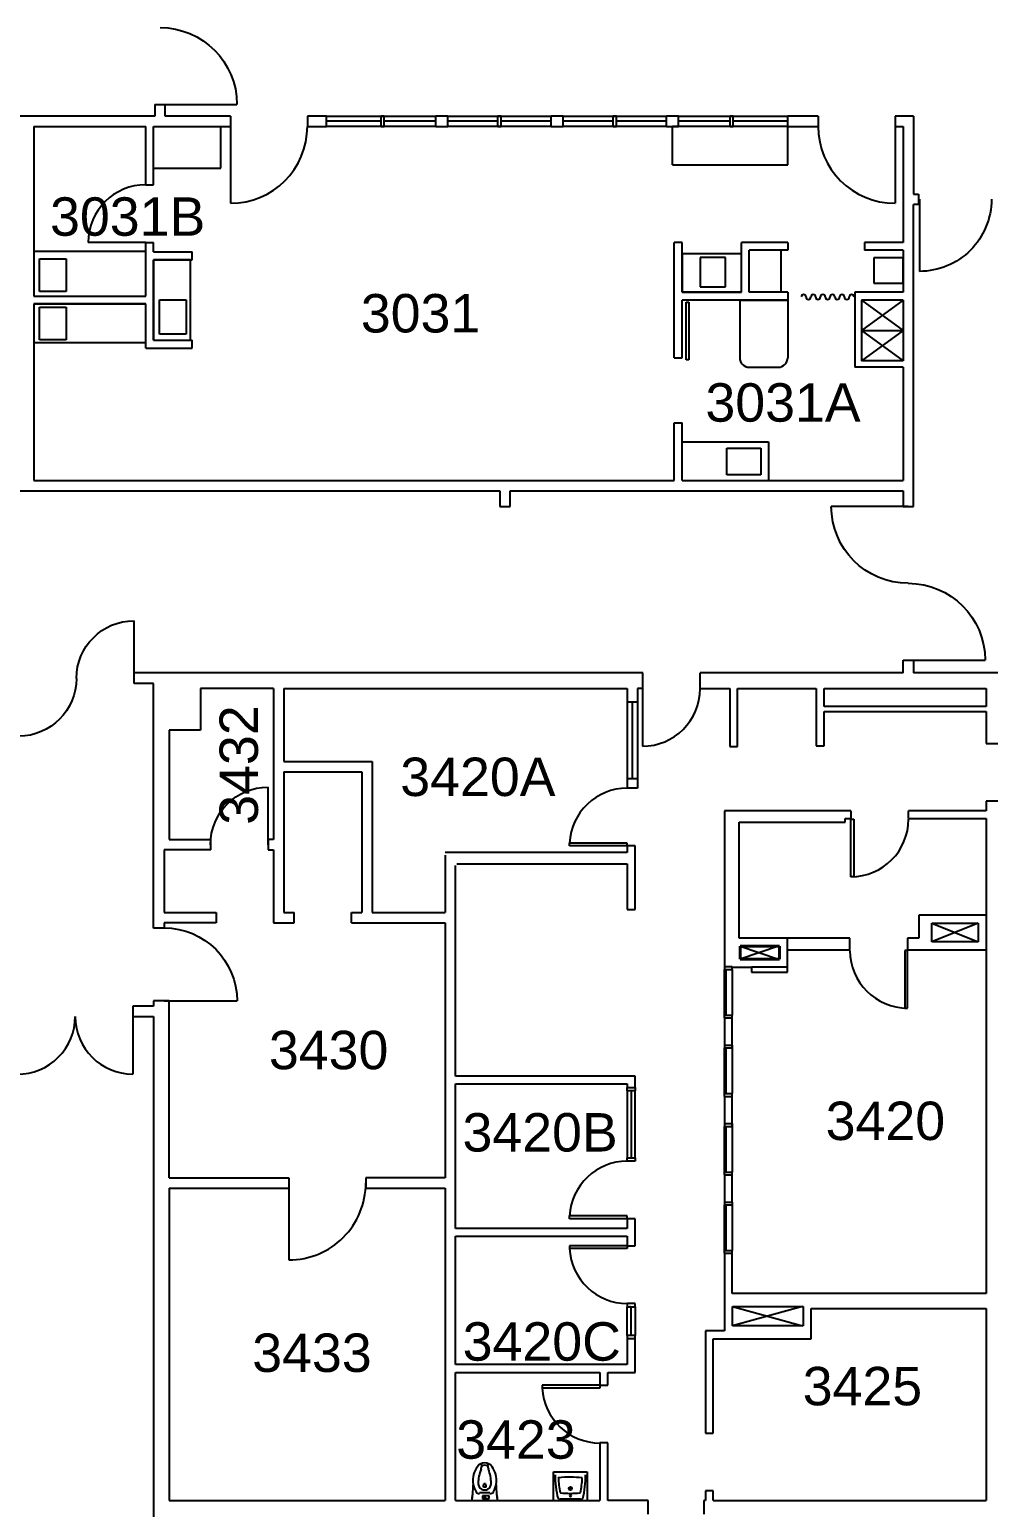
# Model space of a CAD drawing. Extents: x 338 to 7662, y 1527 to 4766.
# Drawn here: x 4682 to 5281, y 2449 to 3372 of the extents above; entities that cross this region are included whole.
import ezdxf

# ---------------------------------------------------------------- set-up
doc = ezdxf.new("R2010")
doc.units = 0
doc.header["$LTSCALE"] = 150
doc.header["$MEASUREMENT"] = 0
doc.layers.get('0').update_dxf_attribs({"linetype": 'CONTINUOUS'})
for name, color, linetype in [('A-ANNO-TX192', 4, 'CONTINUOUS'), ('A-DOOR', 2, 'CONTINUOUS'), ('A-FLOR-CASE', 3, 'CONTINUOUS'), ('A-FLOR-PFIX', 2, 'CONTINUOUS'), ('A-GLAZ', 2, 'CONTINUOUS'), ('A-GLAZ-SILL', 1, 'CONTINUOUS'), ('A-SHFT', 1, 'CONTINUOUS'), ('A-WALL-FULL', 6, 'CONTINUOUS')]:
    doc.layers.add(name, color=color, linetype=linetype)
doc.layers.add('A-WALL', color=1, linetype='CONTINUOUS', lineweight=40)
doc.layers.add('E-A-DOOR', color=2, linetype='CONTINUOUS', lineweight=9)
doc.styles.add('ARIAL', font='arial.ttf')

# ---------------------------------------------------------------- blocks, each defined once
blk = doc.blocks.new('dr-48')
blk.add_line((0, 0), (0, 48.04))
blk.add_arc((-0.08, -0.03), 48.08, 0.04232, 89.90518)
blk = doc.blocks.new('dr-36')
blk.add_line((0, 0), (0, 36.06))
blk.add_arc((-0.1, -0.04), 36.1, 0.06887, 89.83373)

msp = doc.modelspace()

# ---------------------------------------------------------------- linework, layer by layer
at = {"layer": 'A-DOOR'}
for p, q in [((4807.75, 3311.5), (4807.75, 3263.5)), ((5222.75, 3311.5), (5222.75, 3263.5)), ((5238, 3266), (5238, 3221)), ((4754.88, 3239.12), (4718.88, 3239.12)), ((5092.26, 3165.81), (5092.26, 3201.81)), ((5092.26, 3201.81), (5094.01, 3201.81)), ((5094.01, 3201.81), (5094.01, 3165.81)), ((5094.01, 3165.81), (5092.26, 3165.81)), ((5065, 2960.5), (5065, 2924.5)), ((4831.25, 2863), (4831.25, 2899)), ((5195.19, 2879), (5196.94, 2879)), ((5195.19, 2843), (5195.19, 2879)), ((5196.94, 2879), (5196.94, 2843)), ((5055.5, 2864), (5019.48, 2864)), ((5019.48, 2862.25), (5019.48, 2864)), ((5055.5, 2862.25), (5019.48, 2862.25)), ((5055.5, 2862.25), (5055.5, 2864)), ((5230.6, 2797), (5228.85, 2797)), ((5228.85, 2797), (5228.85, 2761)), ((5230.6, 2761), (5230.6, 2796.88)), ((4766.25, 2765.5), (4811.85, 2765.5)), ((5228.85, 2761), (5230.6, 2761)), ((4746.75, 2755.75), (4746.75, 2719.75)), ((4844.25, 2651.75), (4844.25, 2603.75)), ((5055.5, 2631.19), (5019.49, 2631.19)), ((5019.49, 2629.44), (5019.49, 2631.19)), ((5055.5, 2629.44), (5055.5, 2631.19)), ((5055.5, 2629.44), (5019.49, 2629.44)), ((5019.49, 2612.56), (5019.49, 2610.81)), ((5055.5, 2612.56), (5019.49, 2612.56)), ((5055.5, 2612.56), (5055.5, 2610.81)), ((5055.5, 2610.81), (5019.49, 2610.81)), ((5002.48, 2525.5), (5002.48, 2523.75)), ((5038.5, 2525.5), (5002.48, 2525.5)), ((5038.5, 2523.75), (5002.48, 2523.75)), ((5038.5, 2525.5), (5038.5, 2523.75))]:
    msp.add_line(p, q, dxfattribs=at)
at = {"layer": 'A-DOOR', "color": 7, "lineweight": 25}
msp.add_line((5196.94, 2843), (5195.19, 2843), dxfattribs=at)
at = {"layer": 'A-DOOR'}
for centre, radius, start, end in [((4807.75, 3311.5), 48, 270, 0), ((5222.75, 3311.5), 48, 180, 270), ((4754.88, 3239.12), 36, 90, 180), ((5165.67, 3205.01), 1.5, 0, 180), ((5168.67, 3205.01), 1.5, 180, 0), ((5171.67, 3205.01), 1.5, 0, 180), ((5174.67, 3205.01), 1.5, 180, 0), ((5177.67, 3205.01), 1.5, 0, 180), ((5180.67, 3205.01), 1.5, 180, 0), ((5183.67, 3205.01), 1.5, 0, 180), ((5186.67, 3205.01), 1.5, 180, 0), ((5189.67, 3205.01), 1.5, 0, 180), ((5192.67, 3205.01), 1.5, 180, 0), ((5195.67, 3205.01), 1.5, 0, 180), ((5055.5, 2862.25), 36.07, 90, 177.21884), ((5195.19, 2879), 36, 270, 0), ((5230.6, 2797), 36, 180, 270), ((5055.5, 2629.38), 36.05, 90, 177.13256), ((5055.5, 2612.62), 36.05, 182.86744, 270), ((5038.5, 2525.5), 36.07, 182.78116, 270)]:
    msp.add_arc(centre, radius, start, end, dxfattribs=at)
at = {"layer": 'A-DOOR', "extrusion": (0, 0, -1)}
for centre, major_axis, start_param, end_param in [((5238, 3266), (-31.82, 31.82), 2.356194, 3.926991), ((4831.25, 2863), (25.46, 25.46), 3.926991, 5.497787), ((4766.25, 2765.5), (32.24, 32.24), 5.497787, 7.068583)]:
    msp.add_ellipse(centre, major_axis=major_axis, ratio=1, start_param=start_param, end_param=end_param, dxfattribs=at)
at = {"layer": 'A-DOOR'}
for centre, major_axis, start_param, end_param in [((5065, 2960.5), (25.46, 25.46), 3.926991, 5.497787), ((4674.75, 2755.75), (-25.46, 25.46), 2.356194, 3.926991), ((4746.75, 2755.75), (-25.46, 25.46), 0.785398, 2.356194), ((4844.25, 2651.75), (-33.94, 33.94), 2.356194, 3.926991)]:
    msp.add_ellipse(centre, major_axis=major_axis, ratio=1, start_param=start_param, end_param=end_param, dxfattribs=at)
at = {"layer": 'A-FLOR-CASE', "linetype": 'Continuous'}
for p, q in [((4759.75, 3285.5), (4759.75, 3311.5)), ((4759.75, 3311.5), (4801.75, 3311.5)), ((5155.75, 3311.5), (5083.75, 3311.5)), ((4685, 3233.5), (4685, 3205.56)), ((4754.88, 3205.56), (4754.88, 3233.12)), ((5089.75, 3232), (5089.75, 3208)), ((5126.88, 3208), (5126.88, 3232)), ((4782.75, 3228.25), (4759.75, 3228.25)), ((4759.75, 3228.25), (4759.75, 3178)), ((4685, 3205.56), (4754.88, 3205.56)), ((5089.75, 3208), (5126.88, 3208)), ((5125.75, 3203.12), (5155.75, 3203.12)), ((4754.88, 3200.69), (4685, 3200.69)), ((4685, 3200.69), (4685, 3176.69)), ((4754.88, 3176.69), (4754.88, 3200.69)), ((4759.75, 3178), (4782.75, 3178))]:
    msp.add_line(p, q, dxfattribs=at)
at = {"layer": 'A-FLOR-CASE'}
for p, q in [((4801.75, 3285.5), (4801.75, 3311.5)), ((5083.75, 3287.5), (5083.75, 3311.5)), ((5155.75, 3287.5), (5155.75, 3311.5)), ((4759.75, 3285.5), (4801.75, 3285.5)), ((5083.75, 3287.5), (5155.75, 3287.5)), ((4754.88, 3233.5), (4685, 3233.5)), ((5126.88, 3232), (5089.75, 3232)), ((5151.75, 3208), (5151.75, 3234.25)), ((4782.75, 3178), (4782.75, 3228.25)), ((5125.75, 3203.12), (5125.75, 3167.12)), ((5155.75, 3203.12), (5155.75, 3167.12)), ((4685, 3176.69), (4754.88, 3176.69)), ((5131.75, 3161.12), (5149.75, 3161.12)), ((5089.75, 3114.5), (5143.75, 3114.5)), ((5143.75, 3114.5), (5143.75, 3090.5))]:
    msp.add_line(p, q, dxfattribs=at)
for centre, start, end in [((5131.75, 3167.12), 180, 270), ((5149.75, 3167.12), 270, 0)]:
    msp.add_arc(centre, 6, start, end, dxfattribs=at)
at = {"layer": 'A-FLOR-PFIX'}
for p, q in [((4688.38, 3228.75), (4705.04, 3228.75)), ((4688.38, 3208.38), (4688.38, 3228.75)), ((4705.04, 3228.75), (4705.04, 3208.38)), ((5101.06, 3229.67), (5101.06, 3211.34)), ((5116.89, 3229.67), (5101.06, 3229.67)), ((5116.89, 3211.34), (5116.89, 3229.67)), ((5227.75, 3229.45), (5209.43, 3229.45)), ((5209.43, 3229.45), (5209.43, 3213.62)), ((5227.75, 3213.62), (5227.75, 3229.45)), ((5101.06, 3211.34), (5116.89, 3211.34)), ((5209.43, 3213.62), (5227.75, 3213.62)), ((4705.04, 3208.38), (4688.38, 3208.38)), ((4763.48, 3203.24), (4780.13, 3203.24)), ((4763.48, 3181.87), (4763.48, 3203.24)), ((4780.13, 3203.24), (4780.13, 3181.87)), ((4688.38, 3198.61), (4705.04, 3198.61)), ((4688.38, 3178.24), (4688.38, 3198.61)), ((4705.04, 3198.61), (4705.04, 3178.24)), ((4705.04, 3178.24), (4688.38, 3178.24)), ((4780.13, 3181.87), (4763.48, 3181.87)), ((5117.67, 3093.98), (5117.67, 3110.64)), ((5117.67, 3110.64), (5139.04, 3110.64)), ((5139.04, 3110.64), (5139.04, 3093.98)), ((5139.04, 3093.98), (5117.67, 3093.98)), ((4965.91, 2464.16), (4967.09, 2464.16)), ((5009.56, 2453.5), (5009.56, 2471.5)), ((5009.56, 2471.5), (5030.44, 2471.5)), ((5030.44, 2471.5), (5030.44, 2453.5)), ((4958.62, 2453.5), (4958.62, 2455)), ((4958.63, 2453.5), (4958.63, 2455)), ((4958.63, 2453.5), (4958.63, 2455)), ((4958.94, 2458.59), (4958.7, 2455)), ((4958.71, 2455), (4958.89, 2457.14)), ((4958.71, 2455), (4958.89, 2457.14)), ((4963.34, 2458.32), (4963.34, 2457.93)), ((4969.69, 2458.32), (4963.34, 2458.32)), ((4969.38, 2456.47), (4965.06, 2456.47)), ((4965.06, 2456.47), (4965.06, 2455)), ((4965.06, 2455), (4965.06, 2454.75)), ((4965.06, 2454.75), (4969.38, 2454.75)), ((4967.34, 2461.8), (4965.66, 2461.8)), ((4969.38, 2455), (4969.38, 2456.47)), ((4969.38, 2454.75), (4969.38, 2455)), ((4969.69, 2457.93), (4969.69, 2458.32)), ((4974.3, 2455), (4974.06, 2458.59)), ((4974.11, 2457.14), (4974.29, 2455)), ((4974.11, 2457.14), (4974.29, 2455)), ((4974.38, 2455), (4974.38, 2453.5)), ((4974.38, 2455), (4974.38, 2453.5)), ((4974.38, 2455), (4974.38, 2453.5)), ((5026.41, 2454.34), (5013.59, 2454.34))]:
    msp.add_line(p, q, dxfattribs=at)
msp.add_circle((5020, 2461), 1, dxfattribs=at)
for centre, radius, start, end in [((4973.59, 2466.09), 14.47, 138.32453, 181.58242), ((4973.59, 2466.09), 14.47, 138.32453, 181.58242), ((4963.86, 2474.75), 1.45, 94.60166, 138.32453), ((4963.86, 2474.75), 1.45, 94.60166, 138.32453), ((4963.86, 2474.75), 1.45, 125.32328, 138.32453), ((4963.86, 2474.75), 1.45, 110.62236, 119.94576), ((4966.5, 2472.26), 4.8, 54.96388, 125.03612), ((4966.5, 2472.26), 4.8, 54.96388, 125.03612), ((4963.91, 2475.44), 0.75, 0.41745, 86.31952), ((4958.39, 2475.4), 6.26, 338.0418, 0.41745), ((4966.5, 2472.15), 3.41, 57.11334, 122.88666), ((4966.5, 2472.15), 3.41, 57.11334, 122.88666), ((4969.09, 2475.44), 0.75, 93.68048, 179.58255), ((4974.61, 2475.4), 6.26, 179.58255, 201.9582), ((4969.14, 2474.75), 1.45, 41.67547, 85.39834), ((4969.14, 2474.75), 1.45, 41.67547, 85.39834), ((4969.14, 2474.75), 1.45, 60.05424, 69.37764), ((4969.14, 2474.75), 1.45, 41.67547, 54.67672), ((4959.41, 2466.09), 14.47, 358.41758, 41.67547), ((4959.41, 2466.09), 14.47, 358.41758, 41.67547), ((5124.08, 2451.18), 165.3, 175.55326, 177.9346), ((5124.08, 2451.18), 165.3, 175.55326, 177.9346), ((4973.1, 2466.07), 13.98, 181.58242, 188.54006), ((4973.1, 2466.07), 13.98, 181.58242, 188.54006), ((4973.1, 2466.07), 13.98, 188.54006, 210.77606), ((4986.43, 2464.1), 23.96, 158.0418, 179.81669), ((4966.5, 2464.16), 4.04, 179.81669, 0.18331), ((4970.74, 2462.46), 5.12, 163.40052, 187.42472), ((4962.26, 2462.46), 5.12, 352.57528, 16.59948), ((4946.57, 2464.1), 23.96, 0.18331, 21.9582), ((4959.9, 2466.07), 13.98, 329.22394, 351.45994), ((4959.9, 2466.07), 13.98, 351.45994, 358.41758), ((4959.9, 2466.07), 13.98, 351.45994, 358.41758), ((4808.92, 2451.18), 165.3, 2.0654, 4.44674), ((4808.92, 2451.18), 165.3, 2.0654, 4.44674), ((5067.95, 2469.23), 57.51, 179.74512, 194.60623), ((5012.64, 2467.66), 0.149, 68.1692, 182.68462), ((5069.95, 2470.35), 57.52, 182.68462, 191.94954), ((5019.85, 2381.23), 86.86, 84.99706, 94.72444), ((4970.01, 2470.36), 57.52, 348.08011, 357.21191), ((5026.91, 2467.59), 0.55, 357.21191, 18.46123), ((4972.05, 2469.23), 57.51, 345.39325, 0.2539), ((5124.08, 2451.18), 165.3, 177.1767, 177.42912), ((5124.08, 2451.18), 165.3, 175.74316, 176.15545), ((4962.91, 2460), 2.11, 210.77606, 281.8023), ((4966.5, 2454.97), 0.75, 2.30315, 177.4437), ((4970.1, 2460), 2.11, 258.89433, 329.22394), ((4808.92, 2451.18), 165.3, 3.84455, 4.25684), ((4808.92, 2451.18), 165.3, 2.57088, 2.8233), ((5013.59, 2456.72), 2.38, 237.13469, 270), ((5013.88, 2458.44), 0.199, 180, 270), ((5019.67, 2533.03), 75.02, 265.57315, 274.8899), ((5020, 2461), 0.625, 0, 180), ((5020, 2461), 0.625, 180, 0), ((5020, 2456.73), 0.61, 0, 180), ((5020, 2456.73), 0.61, 180, 0), ((5026.05, 2458.53), 0.241, 273.28373, 348.08011), ((5026.41, 2456.72), 2.38, 270, 302.85205)]:
    msp.add_arc(centre, radius, start, end, dxfattribs=at)
at = {"layer": 'A-GLAZ'}
for p, q in [((4901.75, 3314.75), (4867.75, 3314.75)), ((4901.75, 3311.5), (4901.75, 3318)), ((4903.75, 3318), (4901.75, 3318)), ((4903.75, 3311.5), (4903.75, 3318)), ((4936, 3314.75), (4903.75, 3314.75)), ((4936, 3311.5), (4936, 3318)), ((4943.5, 3318), (4936, 3318)), ((4943.5, 3311.5), (4943.5, 3318)), ((4974.75, 3314.75), (4943.5, 3314.75)), ((4974.75, 3311.5), (4974.75, 3318)), ((4976.75, 3318), (4974.75, 3318)), ((4976.75, 3311.5), (4976.75, 3318)), ((5008, 3314.75), (4976.75, 3314.75)), ((5015.5, 3318), (5008, 3318)), ((5008, 3311.5), (5008, 3318)), ((5015.5, 3311.5), (5015.5, 3318)), ((5046.75, 3314.75), (5015.5, 3314.75)), ((5046.75, 3311.5), (5046.75, 3318)), ((5048.75, 3318), (5046.75, 3318)), ((5048.75, 3311.5), (5048.75, 3318)), ((5080, 3314.75), (5048.75, 3314.75)), ((5087.5, 3318), (5080, 3318)), ((5080, 3311.5), (5080, 3318)), ((5087.5, 3311.5), (5087.5, 3318)), ((5119.75, 3314.75), (5087.5, 3314.75)), ((5119.75, 3311.5), (5119.75, 3318)), ((5121.75, 3318), (5119.75, 3318)), ((5121.75, 3311.5), (5121.75, 3318)), ((5155.75, 3314.75), (5121.75, 3314.75)), ((4901.75, 3311.5), (4903.75, 3311.5)), ((4936, 3311.5), (4943.5, 3311.5)), ((4974.75, 3311.5), (4976.75, 3311.5)), ((5008, 3311.5), (5015.5, 3311.5)), ((5046.75, 3311.5), (5048.75, 3311.5)), ((5080, 3311.5), (5087.5, 3311.5)), ((5119.75, 3311.5), (5121.75, 3311.5)), ((5058.75, 2904.07), (5058.75, 2952.07)), ((5116.25, 2786.88), (5121.12, 2786.88)), ((5116.25, 2786.88), (5116.25, 2785.12)), ((5121.12, 2785.12), (5121.12, 2786.88)), ((5116.25, 2785.12), (5121.12, 2785.12)), ((5117.38, 2756.62), (5117.38, 2785.12)), ((5116.25, 2756.62), (5121.12, 2756.62)), ((5116.25, 2754.88), (5116.25, 2756.62)), ((5116.25, 2754.88), (5121.12, 2754.88)), ((5121.12, 2754.88), (5121.12, 2756.62)), ((5116.25, 2737.88), (5121.12, 2737.88)), ((5116.25, 2737.88), (5116.25, 2736.12)), ((5116.25, 2736.12), (5121.12, 2736.12)), ((5117.38, 2707.62), (5117.38, 2736.12)), ((5121.12, 2737.88), (5121.12, 2736.12)), ((5055.5, 2711.44), (5060.38, 2711.44)), ((5055.5, 2711.44), (5060.38, 2711.44)), ((5055.5, 2709.44), (5055.5, 2711.44)), ((5060.38, 2709.44), (5055.5, 2709.44)), ((5057.94, 2709.44), (5057.94, 2667.44)), ((5060.38, 2711.44), (5060.38, 2709.44)), ((5116.25, 2707.62), (5121.12, 2707.62)), ((5116.25, 2705.88), (5116.25, 2707.62)), ((5116.25, 2705.88), (5121.12, 2705.88)), ((5121.12, 2705.88), (5121.12, 2707.62)), ((5116.25, 2688.88), (5121.12, 2688.88)), ((5116.25, 2688.88), (5116.25, 2687.12)), ((5116.25, 2687.12), (5121.12, 2687.12)), ((5117.38, 2658.62), (5117.38, 2687.12)), ((5121.12, 2688.88), (5121.12, 2687.12)), ((5055.5, 2667.44), (5060.38, 2667.44)), ((5055.5, 2665.44), (5055.5, 2667.44)), ((5060.38, 2667.44), (5060.38, 2665.44)), ((5060.38, 2665.44), (5055.5, 2665.44)), ((5116.25, 2658.62), (5121.12, 2658.62)), ((5116.25, 2656.88), (5116.25, 2658.62)), ((5121.12, 2656.88), (5121.12, 2658.62)), ((5116.25, 2656.88), (5121.12, 2656.88)), ((5116.25, 2639.88), (5121.12, 2639.88)), ((5116.25, 2639.88), (5116.25, 2638.12)), ((5121.12, 2639.88), (5121.12, 2638.12)), ((5116.25, 2638.12), (5121.12, 2638.12)), ((5117.38, 2609.62), (5117.38, 2638.12)), ((5116.25, 2609.62), (5121.12, 2609.62)), ((5116.25, 2607.88), (5116.25, 2609.62)), ((5116.25, 2607.88), (5121.12, 2607.88)), ((5121.12, 2607.88), (5121.12, 2609.62)), ((5060.38, 2576.56), (5055.5, 2576.56)), ((5055.5, 2576.56), (5055.5, 2574.56)), ((5060.38, 2574.56), (5060.38, 2576.56)), ((5055.5, 2574.56), (5060.38, 2574.56)), ((5057.94, 2556.56), (5057.94, 2574.56)), ((5060.38, 2556.56), (5055.5, 2556.56)), ((5055.5, 2556.56), (5055.5, 2554.56)), ((5060.38, 2554.56), (5060.38, 2556.56)), ((5060.38, 2554.56), (5055.5, 2554.56))]:
    msp.add_line(p, q, dxfattribs=at)
at = {"layer": 'A-GLAZ', "color": 8}
for p, q in [((5121.12, 2736.62), (5121.12, 2737.88)), ((5121.12, 2687.62), (5121.12, 2688.88)), ((5121.12, 2688.38), (5121.12, 2688.88))]:
    msp.add_line(p, q, dxfattribs=at)
at = {"layer": 'A-GLAZ-SILL'}
for p, q in [((4867.75, 3318), (4936, 3318)), ((4943.5, 3318), (5008, 3318)), ((5015.5, 3318), (5080, 3318)), ((5087.5, 3318), (5155.75, 3318)), ((4936, 3311.5), (4867.75, 3311.5)), ((5008, 3311.5), (4943.5, 3311.5)), ((5080, 3311.5), (5015.5, 3311.5)), ((5155.75, 3311.5), (5087.5, 3311.5)), ((5055.5, 2952.07), (5055.5, 2904.07)), ((5062, 2952.07), (5062, 2904.07)), ((5116.25, 2756.62), (5116.25, 2785.12)), ((5121.12, 2785.12), (5121.12, 2756.62)), ((5116.25, 2707.62), (5116.25, 2736.12)), ((5121.12, 2736.12), (5121.12, 2707.62)), ((5055.5, 2709.44), (5055.5, 2667.44)), ((5060.38, 2667.44), (5060.38, 2709.44)), ((5116.25, 2658.62), (5116.25, 2687.12)), ((5121.12, 2687.12), (5121.12, 2658.62)), ((5116.25, 2609.62), (5116.25, 2638.12)), ((5121.12, 2638.12), (5121.12, 2609.62)), ((5055.5, 2556.56), (5055.5, 2574.56)), ((5060.38, 2574.56), (5060.38, 2556.56))]:
    msp.add_line(p, q, dxfattribs=at)
at = {"layer": 'A-SHFT'}
for p, q in [((5201.75, 3203.12), (5227.75, 3184.12)), ((5227.75, 3203.12), (5201.75, 3184.12)), ((5201.75, 3184.12), (5227.75, 3184.12)), ((5227.75, 3184.12), (5201.75, 3165.12)), ((5201.75, 3184.12), (5227.75, 3165.12)), ((5274.75, 2814.12), (5245.75, 2802.38)), ((5245.75, 2814.12), (5274.75, 2802.38)), ((5150, 2799.62), (5126.13, 2791.62)), ((5126.13, 2799.62), (5150, 2791.62)), ((5165, 2574.62), (5121.25, 2562.62)), ((5121.25, 2574.62), (5165, 2562.62))]:
    msp.add_line(p, q, dxfattribs=at)
at = {"layer": 'A-WALL', "color": 10}
for p, q in [((5126.13, 2791.62), (5126.13, 2799.62)), ((5126.13, 2799.62), (5150.6, 2799.62)), ((5150.6, 2799.62), (5150.6, 2791.62)), ((5150.6, 2791.62), (5126.13, 2791.62))]:
    msp.add_line(p, q, dxfattribs=at)
at = {"layer": 'A-WALL-FULL'}
for p, q in [((4760.5, 3325.25), (4760.5, 3318)), ((4760.5, 3325.25), (4767, 3325.25)), ((4767, 3318), (4767, 3325.25)), ((4760.5, 3318), (4672, 3318)), ((4807.75, 3318), (4767, 3318)), ((4807.75, 3318), (4807.75, 3311.5)), ((4855.75, 3318), (4855.75, 3311.5)), ((4867.75, 3318), (4855.75, 3318)), ((4867.75, 3311.5), (4867.75, 3318)), ((5155.75, 3311.5), (5155.75, 3318)), ((5174.75, 3318), (5155.75, 3318)), ((5174.75, 3318), (5174.75, 3311.5)), ((5222.75, 3318), (5222.75, 3311.5)), ((5234.25, 3318), (5222.75, 3318)), ((5234.25, 3318), (5234.25, 3269.25)), ((4685, 3311.5), (4754.88, 3311.5)), ((4685, 3311.5), (4685, 3205.56)), ((4754.88, 3275.12), (4754.88, 3311.5)), ((4759.75, 3311.5), (4807.75, 3311.5)), ((4759.75, 3275.12), (4759.75, 3311.5)), ((4855.75, 3311.5), (4867.75, 3311.5)), ((5155.75, 3311.5), (5174.75, 3311.5)), ((5222.75, 3311.5), (5227.75, 3311.5)), ((5227.75, 3311.5), (5227.75, 3239.12)), ((4754.88, 3275.12), (4759.75, 3275.12)), ((5234.25, 3269.25), (5237.5, 3269.25)), ((5237.5, 3269.25), (5237.5, 3262.75)), ((5234.25, 3074.25), (5234.25, 3262.75)), ((5237.5, 3262.75), (5234.25, 3262.75)), ((4754.88, 3205.56), (4754.88, 3239.12)), ((4754.88, 3239.12), (4759.75, 3239.12)), ((4759.75, 3233.12), (4759.75, 3239.12)), ((5084.88, 3167.12), (5084.88, 3239.12)), ((5089.75, 3239.12), (5084.88, 3239.12)), ((5089.75, 3208), (5089.75, 3239.12)), ((5155.75, 3239.12), (5126.88, 3239.12)), ((5126.88, 3208), (5126.88, 3239.12)), ((5155.75, 3239.12), (5155.75, 3234.25)), ((5203.75, 3239.12), (5203.75, 3234.25)), ((5227.75, 3239.12), (5203.75, 3239.12)), ((4759.75, 3233.12), (4783.75, 3233.12)), ((4783.75, 3228.25), (4783.75, 3233.12)), ((5155.75, 3234.25), (5131.75, 3234.25)), ((5131.75, 3208), (5131.75, 3234.25)), ((5227.75, 3234.25), (5203.75, 3234.25)), ((5227.75, 3234.25), (5227.75, 3208)), ((4759.75, 3178), (4759.75, 3228.25)), ((4759.75, 3228.25), (4783.75, 3228.25)), ((4685, 3205.56), (4754.88, 3205.56)), ((5126.88, 3208), (5089.75, 3208)), ((5155.75, 3203.12), (5089.75, 3203.12)), ((5089.75, 3167.12), (5089.75, 3203.12)), ((5155.75, 3208), (5131.75, 3208)), ((5155.75, 3208), (5155.75, 3203.12)), ((5227.75, 3208), (5197.75, 3208)), ((5197.75, 3208), (5197.75, 3161.12)), ((5201.75, 3203.12), (5201.75, 3165.12)), ((5227.75, 3203.12), (5201.75, 3203.12)), ((5227.75, 3203.12), (5227.75, 3165.12)), ((4685, 3200.69), (4754.88, 3200.69)), ((4685, 3200.69), (4685, 3090.5)), ((4754.88, 3173.13), (4754.88, 3200.69)), ((4759.75, 3178), (4783.75, 3178)), ((4783.75, 3173.13), (4783.75, 3178)), ((4754.88, 3173.13), (4783.75, 3173.13)), ((5084.88, 3167.12), (5089.75, 3167.12)), ((5227.75, 3161.12), (5197.75, 3161.12)), ((5227.75, 3165.12), (5201.75, 3165.12)), ((5227.75, 3161.12), (5227.75, 3090.5)), ((5084.88, 3090.5), (5084.88, 3126.5)), ((5084.88, 3126.5), (5089.75, 3126.5)), ((5089.75, 3090.5), (5089.75, 3126.5)), ((4672, 3084), (4975.92, 3084)), ((4685, 3090.5), (5084.88, 3090.5)), ((4975.92, 3084), (4975.92, 3074.25)), ((4982.42, 3074.25), (4982.42, 3084)), ((4982.42, 3084), (5227.75, 3084)), ((5089.75, 3090.5), (5227.75, 3090.5)), ((5227.75, 3084), (5227.75, 3074.25)), ((4975.92, 3074.25), (4982.42, 3074.25)), ((5227.75, 3074.25), (5234.25, 3074.25)), ((5227.75, 2970.25), (5227.75, 2978.25)), ((5227.75, 2978.25), (5234.25, 2978.25)), ((5234.25, 2978.25), (5234.25, 2970.25)), ((5065.25, 2970.25), (4747.54, 2970.25)), ((4747.54, 2963.75), (4747.54, 2969.9)), ((4759.75, 2963.75), (4747.54, 2963.75)), ((4759.75, 2811), (4759.75, 2963.75)), ((5065.25, 2960.5), (5065.25, 2970.25)), ((5227.75, 2970.25), (5101, 2970.25)), ((5101, 2960.5), (5101, 2970.25)), ((5310, 2970.25), (5234.25, 2970.25)), ((4834.5, 2960.5), (4789, 2960.5)), ((4789, 2960.5), (4789, 2934.5)), ((4834.5, 2960.5), (4834.5, 2866.25)), ((4841, 2960.5), (4841, 2915)), ((4841, 2960.5), (5055.5, 2960.5)), ((5055.5, 2960.5), (5055.5, 2952.07)), ((5062, 2960.5), (5062, 2952.07)), ((5065.25, 2960.5), (5062, 2960.5)), ((5101, 2960.5), (5119.56, 2960.5)), ((5119.56, 2960.5), (5119.56, 2924.25)), ((5124.44, 2924.25), (5124.44, 2960.5)), ((5124.44, 2960.5), (5173.56, 2960.5)), ((5173.56, 2960.5), (5173.56, 2924.75)), ((5178.44, 2949.37), (5178.44, 2960.5)), ((5178.44, 2960.5), (5279.75, 2960.5)), ((5279.75, 2960.5), (5279.75, 2949.37)), ((5062, 2952.07), (5055.5, 2952.07)), ((5279.75, 2949.37), (5178.44, 2949.37)), ((5178.44, 2924.75), (5178.44, 2946.25)), ((5178.44, 2946.25), (5279.75, 2946.25)), ((5279.75, 2946.25), (5279.75, 2926.25)), ((4769.5, 2934.5), (4769.5, 2866.25)), ((4789, 2934.5), (4769.5, 2934.5)), ((5279.75, 2926.25), (5288.25, 2926.25)), ((5119.56, 2924.25), (5124.44, 2924.25)), ((5173.56, 2924.75), (5178.44, 2924.75)), ((4841, 2915), (4896.25, 2915)), ((4841, 2908.5), (4889.75, 2908.5)), ((4841, 2908.5), (4841, 2820.75)), ((4889.75, 2908.5), (4889.75, 2820.75)), ((4896.25, 2915), (4896.25, 2820.75)), ((5062, 2904.07), (5055.5, 2904.07)), ((5055.5, 2904.07), (5055.5, 2898.32)), ((5062, 2898.32), (5055.5, 2898.32)), ((5062, 2904.07), (5062, 2898.32)), ((5279.75, 2890.25), (5279.75, 2884.25)), ((5288.25, 2890.25), (5279.75, 2890.25)), ((5195.19, 2884.25), (5116.25, 2884.25)), ((5116.25, 2884.25), (5116.25, 2786.88)), ((5191.69, 2877), (5191.69, 2879.37)), ((5191.69, 2879.37), (5195.19, 2879.37)), ((5195.19, 2884.25), (5195.19, 2879.37)), ((5279.75, 2884.25), (5231.19, 2884.25)), ((5231.19, 2879.37), (5231.19, 2884.25)), ((5231.19, 2879.37), (5279.75, 2879.37)), ((5279.75, 2879.37), (5279.75, 2797.38)), ((5125.38, 2877), (5191.69, 2877)), ((5125.38, 2804.62), (5125.38, 2877)), ((4769.5, 2866.25), (4795.5, 2866.25)), ((4795.5, 2859.75), (4795.5, 2866.25)), ((4831.25, 2866.25), (4831.25, 2859.75)), ((4834.5, 2866.25), (4831.25, 2866.25)), ((5060.38, 2862.25), (5055.5, 2862.25)), ((5055.5, 2862.25), (5055.5, 2858.25)), ((5060.38, 2822.5), (5060.38, 2862.25)), ((4795.5, 2859.75), (4766.25, 2859.75)), ((4766.25, 2859.75), (4766.25, 2820.75)), ((4831.25, 2859.75), (4834.5, 2859.75)), ((4834.5, 2859.75), (4834.5, 2814.25)), ((5055.5, 2858.25), (4941.75, 2858.25)), ((4941.75, 2856.5), (4941.75, 2820.75)), ((4948.25, 2718.5), (4948.25, 2850)), ((4949, 2851), (5055.5, 2851)), ((5055.5, 2851), (5055.5, 2822.5)), ((4766.25, 2820.75), (4798.75, 2820.75)), ((4798.75, 2820.75), (4798.75, 2814.25)), ((4841, 2820.75), (4847.5, 2820.75)), ((4847.5, 2814.25), (4847.5, 2820.75)), ((4883.25, 2820.75), (4889.75, 2820.75)), ((4883.25, 2814.25), (4883.25, 2820.75)), ((4896.25, 2820.75), (4941.75, 2820.75)), ((5055.5, 2822.5), (5060.38, 2822.5)), ((5279.75, 2819.12), (5237.62, 2819.12)), ((5237.62, 2819.12), (5237.62, 2804.62)), ((4766.25, 2811), (4759.75, 2811)), ((4798.75, 2814.25), (4766.25, 2814.25)), ((4766.25, 2814.25), (4766.25, 2811)), ((4834.5, 2814.25), (4847.5, 2814.25)), ((4883.25, 2814.25), (4941.75, 2814.25)), ((4941.75, 2814.25), (4941.75, 2655)), ((5245.75, 2814.12), (5274.75, 2814.12)), ((5245.75, 2802.38), (5245.75, 2814.12)), ((5274.75, 2814.12), (5274.75, 2802.38)), ((5194.6, 2804.62), (5125.38, 2804.62)), ((5155.6, 2783.5), (5155.6, 2804.62)), ((5155.6, 2797.38), (5194.6, 2797.38)), ((5194.6, 2797.38), (5194.6, 2804.62)), ((5237.62, 2804.62), (5230.6, 2804.62)), ((5230.6, 2804.62), (5230.6, 2797.38)), ((5230.6, 2797.38), (5279.75, 2797.38)), ((5274.75, 2802.38), (5245.75, 2802.38)), ((5279.75, 2797.38), (5279.75, 2582.75)), ((5121.12, 2786.63), (5133.12, 2786.63)), ((5155.6, 2786.63), (5133.12, 2786.63)), ((5133.12, 2786.63), (5133.12, 2783.5)), ((5133.12, 2783.5), (5155.6, 2783.5)), ((4746.75, 2762.25), (4746.75, 2755.75)), ((4759.75, 2762.25), (4746.75, 2762.25)), ((4759.75, 2765.5), (4759.75, 2762.25)), ((4769.5, 2765.5), (4759.75, 2765.5)), ((4769.5, 2655), (4769.5, 2765.5)), ((4746.75, 2755.75), (4759.75, 2755.75)), ((4759.75, 2755.75), (4759.75, 2439.75)), ((5116.25, 2754.88), (5116.25, 2737.88)), ((5121.12, 2737.88), (5121.12, 2754.88)), ((5060.38, 2718.5), (4948.25, 2718.5)), ((4948.25, 2623.44), (4948.25, 2713.62)), ((4948.25, 2713.62), (5055.5, 2713.62)), ((5055.5, 2713.62), (5055.5, 2711.44)), ((5060.38, 2711.44), (5060.38, 2718.5)), ((5116.25, 2705.88), (5116.25, 2688.88)), ((5121.12, 2688.88), (5121.12, 2705.88)), ((4769.5, 2655), (4844.25, 2655)), ((4769.5, 2648.5), (4844.25, 2648.5)), ((4769.5, 2648.5), (4769.5, 2453.5)), ((4844.25, 2655), (4844.25, 2648.5)), ((4892.25, 2655), (4892.25, 2648.5)), ((4941.75, 2655), (4892.25, 2655)), ((4892.25, 2648.5), (4941.75, 2648.5)), ((4941.75, 2648.5), (4941.75, 2453.5)), ((5116.25, 2656.88), (5116.25, 2639.88)), ((5121.12, 2639.88), (5121.12, 2656.88)), ((5055.5, 2623.44), (4948.25, 2623.44)), ((5055.5, 2629.44), (5055.5, 2623.44)), ((5060.38, 2629.44), (5055.5, 2629.44)), ((5060.38, 2612.56), (5060.38, 2629.44)), ((4948.25, 2538.38), (4948.25, 2618.56)), ((4948.25, 2618.56), (5055.5, 2618.56)), ((5055.5, 2618.56), (5055.5, 2612.56)), ((5055.5, 2612.56), (5060.38, 2612.56)), ((5116.25, 2607.88), (5116.25, 2588.38)), ((5121.12, 2582.75), (5121.12, 2607.88)), ((5116.25, 2588.38), (5116.25, 2559.38)), ((5279.75, 2582.75), (5121.12, 2582.75)), ((5121.25, 2574.62), (5165.38, 2574.62)), ((5121.25, 2562.62), (5121.25, 2574.62)), ((5165.38, 2574.62), (5165.38, 2562.62)), ((5170.38, 2573.5), (5279.75, 2573.5)), ((5170.38, 2554.5), (5170.38, 2573.5)), ((5279.75, 2573.5), (5279.75, 2453.5)), ((5104.38, 2559.38), (5104.38, 2495.5)), ((5116.25, 2559.38), (5104.38, 2559.38)), ((5165.38, 2562.62), (5121.25, 2562.62)), ((5055.5, 2554.56), (5055.5, 2538.38)), ((5060.38, 2533.5), (5060.38, 2554.56)), ((5109.25, 2495.5), (5109.25, 2554.5)), ((5109.25, 2554.5), (5170.38, 2554.5)), ((5055.5, 2538.38), (4948.25, 2538.38)), ((4948.25, 2453.5), (4948.25, 2533.5)), ((4948.25, 2533.5), (5038.5, 2533.5)), ((5038.5, 2533.5), (5038.5, 2525.5)), ((5043.38, 2525.5), (5043.38, 2533.5)), ((5043.38, 2533.5), (5060.38, 2533.5)), ((5038.5, 2525.5), (5043.38, 2525.5)), ((5104.38, 2495.5), (5109.25, 2495.5)), ((5038.5, 2489.5), (5038.5, 2453.5)), ((5043.38, 2489.5), (5038.5, 2489.5)), ((5043.38, 2453.5), (5043.38, 2489.5)), ((5104.38, 2459.5), (5104.38, 2453.5)), ((5109.25, 2459.5), (5104.38, 2459.5)), ((5109.25, 2453.5), (5109.25, 2459.5)), ((4769.5, 2453.5), (4941.75, 2453.5)), ((4948.25, 2453.5), (5038.5, 2453.5)), ((5068.5, 2453.5), (5043.38, 2453.5)), ((5068.5, 2445), (5068.5, 2453.5)), ((5104.38, 2453.5), (5103.37, 2453.5)), ((5103.37, 2453.5), (5103.37, 2445)), ((5109.25, 2453.5), (5279.75, 2453.5))]:
    msp.add_line(p, q, dxfattribs=at)
at = {"layer": 'E-A-DOOR', "color": 8, "lineweight": 25}
msp.add_line((5057.5, 2574.56), (5057, 2574.56), dxfattribs=at)

# ---------------------------------------------------------------- block references
at = {"layer": 'A-DOOR', "xscale": -1}
for name, p, rotation in [('dr-48', (4763.75, 3325.25), 270), ('dr-48', (5231, 3074.25), 90), ('dr-48', (5231, 2978.25), 270), ('dr-36', (4675.54, 2966.82), 179.9999999999998)]:
    msp.add_blockref(name, p, dxfattribs=dict(at, rotation=rotation))
msp.add_blockref('dr-36', (4747.54, 2966.82), dxfattribs=at)

# ---------------------------------------------------------------- texts
at = {"layer": 'A-ANNO-TX192', "style": 'ARIAL'}
for s, p in [('3031B', (4695.06, 3243.24)), ('3031', (4889.15, 3182.86)), ('3031A', (5104.36, 3127.16)), ('3420A', (4913.8, 2893.41)), ('3430', (4831.76, 2722.83)), ('3420B', (4952.64, 2671.43)), ('3420', (5179.47, 2678.61)), ('3433', (4821.34, 2533.8)), ('3420C', (4952.77, 2540.84)), ('3425', (5165.13, 2512.98)), ('3423', (4948.71, 2479.62))]:
    msp.add_text(s, height=24, dxfattribs=at).set_placement(p)
msp.add_text('3432', height=24, rotation=90, dxfattribs=at).set_placement((4824.91, 2875.47))

doc.saveas('drawing.dxf')
